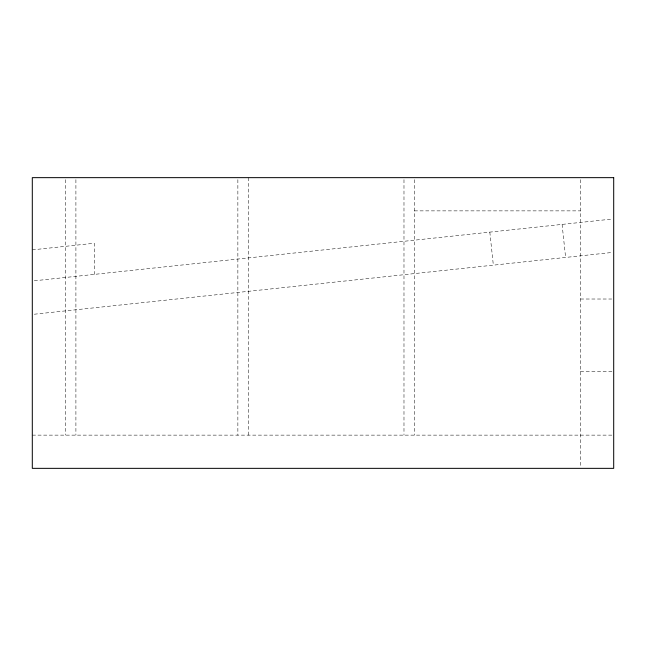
<?xml version="1.0" encoding="UTF-8"?>
<svg xmlns="http://www.w3.org/2000/svg" width="646" height="646" viewBox="0 0 646 646"><rect width="100%" height="100%" fill="white"/><g stroke="black" fill="none" stroke-linecap="round" stroke-linejoin="round"><path stroke-width="0.48" stroke-dasharray="3.23 2.42" d="M32.3 249.873L94.243 243.251L94.243 274.397M34.295 280.8L612.699 218.994M34.303 314.214L611.746 252.505M414.361 210.871L580.479 210.871M580.479 299.017L611.689 299.017M580.479 371.692L612.691 371.692M32.3 435.129L612.691 435.129M562.085 224.396L565.613 257.431M489.821 232.124L493.35 265.159M580.479 179.661L580.479 467.341M414.361 179.661L414.361 435.129M403.984 179.661L403.984 435.129M248.25 177.65L248.25 435.129M237.865 179.661L237.865 435.129M75.905 179.661L75.905 435.129M65.521 179.661L65.521 435.129"/><path stroke-width="0.97" d="M613.7 177.65L32.3 177.65L32.3 468.35L613.7 468.35L613.7 177.65"/></g></svg>
